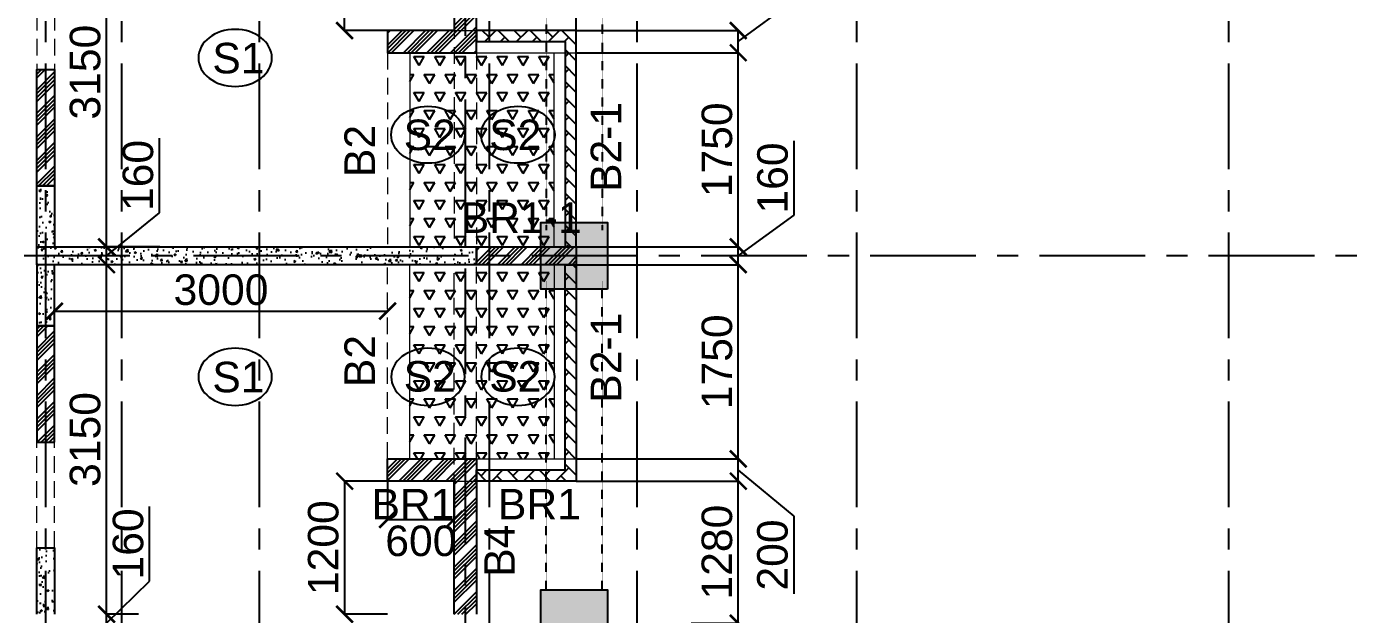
# Model space of a CAD drawing. Header units: inches. Extents: x 278200 to 407749, y -182622 to -96622.
# Drawn here: x 291376 to 303423, y -124045 to -118751 of the extents above; entities that cross this region are included whole.
import ezdxf

# ---------------------------------------------------------------- set-up
doc = ezdxf.new("R2010")
doc.units = ezdxf.units.IN
doc.header["$MEASUREMENT"] = 0
for name, pattern in [('CENTER', [50.8, 31.75, -6.35, 6.35, -6.35]), ('DASHED2', [9.525, 6.35, -3.175]), ('Hidden', [3, 2, -1])]:
    doc.linetypes.add(name, pattern=pattern)
for name, color, linetype in [('160 R.C. WALL HAT', 8, 'Continuous'), ('160 R.C.WALL', 6, 'Continuous'), ('AR-Column', 40, 'Continuous'), ('AR-Hidden', 251, 'DASHED2'), ('BAL. PARAPET WALL', 4, 'Continuous'), ('BEAM TEXT', 4, 'Continuous'), ('DIM', 251, 'Continuous'), ('GRID', 8, 'CENTER'), ('NON S.WALL HATCH', 8, 'Continuous'), ('NON STRUC R.C.WALL', 6, 'Continuous'), ('NON.STRUC.R.C.WALLS', 1, 'Continuous'), ('PARAPET WALL', 4, 'Continuous'), ('SUNKEN', 8, 'Continuous')]:
    doc.layers.add(name, color=color, linetype=linetype)
for name, color, linetype, lineweight in [('BEAMS', 3, 'Continuous', 0), ('SLAB CIR', 1, 'Continuous', 25), ('SLAB TXT', 3, 'Continuous', 0)]:
    doc.layers.add(name, color=color, linetype=linetype, lineweight=lineweight)
doc.styles.add('T200', font='sanss___.ttf', dxfattribs={"height": 275})
doc.styles.add('T300', font='sanss___.ttf', dxfattribs={"height": 350})
doc.dimstyles.new('T 200', dxfattribs={"dimtxt": 275, "dimasz": 150, "dimexe": 1, "dimexo": 0, "dimgap": 50, "dimtad": 1, "dimdec": 0, "dimrnd": 5, "dimdsep": 46, "dimtxsty": 'T200', "dimblk": 'ARCHTICK', "dimcen": 2.5, "dimdle": 1, "dimclrd": 5, "dimclre": 253, "dimclrt": 1, "dimadec": 0, "dimazin": 0, "dimtfac": 1, "dimtdec": 0, "dimtmove": 2, "dimatfit": 3, "dimfxl": 0, "dimarcsym": 0})
pattern_1 = [(45, (2626358.34, -227125.94), (-106.066017, 106.066017), []), (45, (2626393.7, -227125.94), (-106.066017, 106.066017), []), (45, (2626429.05, -227125.94), (-106.066017, 106.066017), []), (45, (2626464.41, -227125.94), (-106.066017, 106.066017), [])]
pattern_2 = [(45, (-1840252.6, 375786.42), (1e-14, 143.684098), [304.8, -101.6]), (135, (-1840180.76, 375858.26), (1e-14, 143.684098), [304.8, -101.6])]
pattern_3 = [(60, (2581941.19, -332303.54), (-93.75, 162.379763), [93.75, -93.75]), (120, (2581941.19, -332303.54), (-187.5, 1e-07), [93.75, -93.75]), (0, (2581894.31, -332222.35), (93.75, 162.379763), [93.75, -93.75])]
pattern_4 = [(50, (2464819.82, 125850.9), (179.315046, -15.688034), [18.75, -206.25]), (355, (2464819.82, 125850.9), (-34.687833, 188.048033), [15, -165]), (100.4514445, (2464834.76, 125849.6), (144.627212, 172.359998), [15.935048, -175.285528]), (46.1842, (2464819.82, 125900.9), (266.810333, -41.37982), [28.125, -309.375]), (96.635635, (2464842.05, 125897.46), (233.665486, 243.52965), [23.902586, -262.92844]), (351.184164, (2464819.82, 125900.9), (233.665486, 243.52965), [22.5, -247.5]), (21, (2464844.82, 125888.4), (149.226763, -100.654723), [18.75, -206.25]), (326, (2464844.82, 125888.4), (60.828833, 181.287511), [15, -165]), (71.451445, (2464857.25, 125880.02), (210.055594, 80.632788), [15.935047, -175.285528]), (37.5, (2464819.816, 125850.906), (3.0399638, 83.2234635), [0, -163, 0, -167.5, 0, -165.625]), (7.5, (2464819.82, 125850.91), (65.7673844, 98.602928), [0, -95.5, 0, -159.25, 0, -63.125]), (327.5, (2464764.066, 125850.906), (133.455609, -5.638718), [0, -62.5, 0, -195, 0, -258.75]), (317.5, (2464739.07, 125850.91), (145.7965423, 25.0262456), [0, -81.25, 0, -129.5, 0, -183.75])]

# ---------------------------------------------------------------- blocks, each defined once
blk = doc.blocks.new('_ARCHTICK')
at = {"color": 0, "linetype": 'ByBlock', "const_width": 0.15}
blk.add_lwpolyline([(-0.5, -0.5), (0.5, 0.5)], dxfattribs=at)
blk = doc.blocks.new('*D636')
at = {"layer": 'Defpoints', "color": 0}
for p in [(292095, -124045), (292383, -124045, 15), (291921, -124205, 15)]:
    blk.add_point(p, dxfattribs=at)
at = {"layer": 'DIM', "color": 5, "lineweight": -2}
for p, q in [((292482, -123747), (292482, -123075)), ((292095, -124125), (292482, -123747)), ((292095, -124206), (292095, -124044))]:
    blk.add_line(p, q, dxfattribs=at)
at = {"layer": 'DIM', "color": 253, "lineweight": -2}
for p, q in [((292383, -124045), (292094, -124045)), ((291921, -124205), (292096, -124205))]:
    blk.add_line(p, q, dxfattribs=at)
at = {"layer": 'DIM', "color": 5, "lineweight": -2, "xscale": 150, "yscale": 150, "zscale": 150}
for p, rotation in [((292095, -124045), 90), ((292095, -124205), 270)]:
    blk.add_blockref('_ARCHTICK', p, dxfattribs=dict(at, rotation=rotation))
at = {"layer": 'DIM', "color": 1, "insert": (292290, -123411), "char_height": 275, "attachment_point": 5, "rotation": 90, "style": 'T200'}
blk.add_mtext('160', dxfattribs=at)
blk = doc.blocks.new('*D637')
at = {"layer": 'Defpoints', "color": 0}
for p in [(292095, -120895), (292574, -120895, 15), (292383, -124045, 15)]:
    blk.add_point(p, dxfattribs=at)
at = {"layer": 'DIM', "color": 253, "lineweight": -2}
for p, q in [((292574, -120895), (292094, -120895)), ((292383, -124045), (292094, -124045))]:
    blk.add_line(p, q, dxfattribs=at)
at = {"layer": 'DIM', "color": 5, "lineweight": -2}
blk.add_line((292095, -124046), (292095, -120894), dxfattribs=at)
at = {"layer": 'DIM', "color": 5, "lineweight": -2, "xscale": 150, "yscale": 150, "zscale": 150}
for p, rotation in [((292095, -120895), 90), ((292095, -124045), 270)]:
    blk.add_blockref('_ARCHTICK', p, dxfattribs=dict(at, rotation=rotation))
at = {"layer": 'DIM', "color": 1, "insert": (291903, -122470), "char_height": 275, "attachment_point": 5, "rotation": 90, "style": 'T200'}
blk.add_mtext('3150', dxfattribs=at)
blk = doc.blocks.new('*D638')
at = {"layer": 'Defpoints', "color": 0}
for p in [(292095, -120735), (292574, -120735, 15), (292574, -120895, 15)]:
    blk.add_point(p, dxfattribs=at)
at = {"layer": 'DIM', "color": 5, "lineweight": -2}
for p, q in [((292571, -120427), (292571, -119755)), ((292095, -120815), (292571, -120427)), ((292095, -120896), (292095, -120734))]:
    blk.add_line(p, q, dxfattribs=at)
at = {"layer": 'DIM', "color": 253, "lineweight": -2}
for p, q in [((292574, -120735), (292094, -120735)), ((292574, -120895), (292094, -120895))]:
    blk.add_line(p, q, dxfattribs=at)
at = {"layer": 'DIM', "color": 5, "lineweight": -2, "xscale": 150, "yscale": 150, "zscale": 150}
for p, rotation in [((292095, -120735), 90), ((292095, -120895), 270)]:
    blk.add_blockref('_ARCHTICK', p, dxfattribs=dict(at, rotation=rotation))
at = {"layer": 'DIM', "color": 1, "insert": (292379, -120091), "char_height": 275, "attachment_point": 5, "rotation": 90, "style": 'T200'}
blk.add_mtext('160', dxfattribs=at)
blk = doc.blocks.new('*D639')
at = {"layer": 'Defpoints', "color": 0}
for p in [(292095, -117585), (292574, -117585, 15), (292574, -120735, 15)]:
    blk.add_point(p, dxfattribs=at)
at = {"layer": 'DIM', "color": 253, "lineweight": -2}
for p, q in [((292574, -117585), (292094, -117585)), ((292574, -120735), (292094, -120735))]:
    blk.add_line(p, q, dxfattribs=at)
at = {"layer": 'DIM', "color": 5, "lineweight": -2}
blk.add_line((292095, -120736), (292095, -117584), dxfattribs=at)
at = {"layer": 'DIM', "color": 5, "lineweight": -2, "xscale": 150, "yscale": 150, "zscale": 150}
for p, rotation in [((292095, -117585), 90), ((292095, -120735), 270)]:
    blk.add_blockref('_ARCHTICK', p, dxfattribs=dict(at, rotation=rotation))
at = {"layer": 'DIM', "color": 1, "insert": (291903, -119160), "char_height": 275, "attachment_point": 5, "rotation": 90, "style": 'T200'}
blk.add_mtext('3150', dxfattribs=at)
blk = doc.blocks.new('*D63')
at = {"layer": 'Defpoints', "color": 0}
for p in [(297362, -124125, 15), (297784, -124125), (296326, -125405, 15)]:
    blk.add_point(p, dxfattribs=at)
at = {"layer": 'DIM', "color": 253, "lineweight": -2}
for p, q in [((297362, -124125), (297785, -124125)), ((296326, -125405), (297785, -125405))]:
    blk.add_line(p, q, dxfattribs=at)
at = {"layer": 'DIM', "color": 5, "lineweight": -2}
blk.add_line((297784, -125406), (297784, -124124), dxfattribs=at)
at = {"layer": 'DIM', "color": 5, "lineweight": -2, "xscale": 150, "yscale": 150, "zscale": 150}
for p, rotation in [((297784, -124125), 90), ((297784, -125405), 270)]:
    blk.add_blockref('_ARCHTICK', p, dxfattribs=dict(at, rotation=rotation))
at = {"layer": 'DIM', "color": 1, "insert": (297593, -124765), "char_height": 275, "attachment_point": 5, "rotation": 90, "style": 'T200'}
blk.add_mtext('1280', dxfattribs=at)
blk = doc.blocks.new('*D153')
at = {"layer": 'Defpoints', "color": 0}
for p in [(296326, -122845, 15), (297785, -122845), (297362, -124125)]:
    blk.add_point(p, dxfattribs=at)
at = {"layer": 'DIM', "color": 253, "lineweight": -2}
for p, q in [((296326, -122845), (297786, -122845)), ((297362, -124125), (297786, -124125))]:
    blk.add_line(p, q, dxfattribs=at)
at = {"layer": 'DIM', "color": 5, "lineweight": -2}
blk.add_line((297785, -124126), (297785, -122844), dxfattribs=at)
at = {"layer": 'DIM', "color": 5, "lineweight": -2, "xscale": 150, "yscale": 150, "zscale": 150}
for p, rotation in [((297785, -122845), 90), ((297785, -124125), 270)]:
    blk.add_blockref('_ARCHTICK', p, dxfattribs=dict(at, rotation=rotation))
at = {"layer": 'DIM', "color": 1, "insert": (297594, -123485), "char_height": 275, "attachment_point": 5, "rotation": 90, "style": 'T200'}
blk.add_mtext('1280', dxfattribs=at)
blk = doc.blocks.new('*D154')
at = {"layer": 'Defpoints', "color": 0}
for p in [(296326, -122645, 15), (297785, -122645), (296326, -122845, 15)]:
    blk.add_point(p, dxfattribs=at)
at = {"layer": 'DIM', "color": 253, "lineweight": -2}
for p, q in [((296326, -122645), (297786, -122645)), ((296326, -122845), (297786, -122845))]:
    blk.add_line(p, q, dxfattribs=at)
at = {"layer": 'DIM', "color": 5, "lineweight": -2}
for p, q in [((297785, -122846), (297785, -122644)), ((297785, -122745), (298286, -123161)), ((298286, -123161), (298286, -123860))]:
    blk.add_line(p, q, dxfattribs=at)
at = {"layer": 'DIM', "color": 5, "lineweight": -2, "xscale": 150, "yscale": 150, "zscale": 150}
for p, rotation in [((297785, -122645), 90), ((297785, -122845), 270)]:
    blk.add_blockref('_ARCHTICK', p, dxfattribs=dict(at, rotation=rotation))
at = {"layer": 'DIM', "color": 1, "insert": (298094, -123511), "char_height": 275, "attachment_point": 5, "rotation": 90, "style": 'T200'}
blk.add_mtext('200', dxfattribs=at)
blk = doc.blocks.new('*D155')
at = {"layer": 'Defpoints', "color": 0}
for p in [(296326, -120895, 15), (297785, -120895), (296326, -122645, 15)]:
    blk.add_point(p, dxfattribs=at)
at = {"layer": 'DIM', "color": 253, "lineweight": -2}
for p, q in [((296326, -120895), (297786, -120895)), ((296326, -122645), (297786, -122645))]:
    blk.add_line(p, q, dxfattribs=at)
at = {"layer": 'DIM', "color": 5, "lineweight": -2}
blk.add_line((297785, -122646), (297785, -120894), dxfattribs=at)
at = {"layer": 'DIM', "color": 5, "lineweight": -2, "xscale": 150, "yscale": 150, "zscale": 150}
for p, rotation in [((297785, -120895), 90), ((297785, -122645), 270)]:
    blk.add_blockref('_ARCHTICK', p, dxfattribs=dict(at, rotation=rotation))
at = {"layer": 'DIM', "color": 1, "insert": (297594, -121770), "char_height": 275, "attachment_point": 5, "rotation": 90, "style": 'T200'}
blk.add_mtext('1750', dxfattribs=at)
blk = doc.blocks.new('*D156')
at = {"layer": 'Defpoints', "color": 0}
for p in [(296326, -120735, 15), (297785, -120735), (296326, -120895, 15)]:
    blk.add_point(p, dxfattribs=at)
at = {"layer": 'DIM', "color": 5, "lineweight": -2}
for p, q in [((298287, -120450), (298287, -119778)), ((297785, -120815), (298287, -120450)), ((297785, -120896), (297785, -120734))]:
    blk.add_line(p, q, dxfattribs=at)
at = {"layer": 'DIM', "color": 253, "lineweight": -2}
for p, q in [((296326, -120735), (297786, -120735)), ((296326, -120895), (297786, -120895))]:
    blk.add_line(p, q, dxfattribs=at)
at = {"layer": 'DIM', "color": 5, "lineweight": -2, "xscale": 150, "yscale": 150, "zscale": 150}
for p, rotation in [((297785, -120735), 90), ((297785, -120895), 270)]:
    blk.add_blockref('_ARCHTICK', p, dxfattribs=dict(at, rotation=rotation))
at = {"layer": 'DIM', "color": 1, "insert": (298095, -120114), "char_height": 275, "attachment_point": 5, "rotation": 90, "style": 'T200'}
blk.add_mtext('160', dxfattribs=at)
blk = doc.blocks.new('*D157')
at = {"layer": 'Defpoints', "color": 0}
for p in [(296326, -118985, 15), (297785, -118985), (296326, -120735, 15)]:
    blk.add_point(p, dxfattribs=at)
at = {"layer": 'DIM', "color": 253, "lineweight": -2}
for p, q in [((296326, -118985), (297786, -118985)), ((296326, -120735), (297786, -120735))]:
    blk.add_line(p, q, dxfattribs=at)
at = {"layer": 'DIM', "color": 5, "lineweight": -2}
blk.add_line((297785, -120736), (297785, -118984), dxfattribs=at)
at = {"layer": 'DIM', "color": 5, "lineweight": -2, "xscale": 150, "yscale": 150, "zscale": 150}
for p, rotation in [((297785, -118985), 90), ((297785, -120735), 270)]:
    blk.add_blockref('_ARCHTICK', p, dxfattribs=dict(at, rotation=rotation))
at = {"layer": 'DIM', "color": 1, "insert": (297594, -119860), "char_height": 275, "attachment_point": 5, "rotation": 90, "style": 'T200'}
blk.add_mtext('1750', dxfattribs=at)
blk = doc.blocks.new('*D158')
at = {"layer": 'Defpoints', "color": 0}
for p in [(296326, -118785, 15), (297785, -118785), (296326, -118985, 15)]:
    blk.add_point(p, dxfattribs=at)
at = {"layer": 'DIM', "color": 5, "lineweight": -2}
for p, q in [((298286, -118518), (298286, -117820)), ((297785, -118885), (298286, -118518)), ((297785, -118986), (297785, -118784))]:
    blk.add_line(p, q, dxfattribs=at)
at = {"layer": 'DIM', "color": 253, "lineweight": -2}
for p, q in [((296326, -118785), (297786, -118785)), ((296326, -118985), (297786, -118985))]:
    blk.add_line(p, q, dxfattribs=at)
at = {"layer": 'DIM', "color": 5, "lineweight": -2, "xscale": 150, "yscale": 150, "zscale": 150}
for p, rotation in [((297785, -118785), 90), ((297785, -118985), 270)]:
    blk.add_blockref('_ARCHTICK', p, dxfattribs=dict(at, rotation=rotation))
at = {"layer": 'DIM', "color": 1, "insert": (298094, -118169), "char_height": 275, "attachment_point": 5, "rotation": 90, "style": 'T200'}
blk.add_mtext('200', dxfattribs=at)
blk = doc.blocks.new('*D159')
at = {"layer": 'Defpoints', "color": 0}
for p in [(296326, -118436), (295426, -118785, 15), (296326, -118785, 15)]:
    blk.add_point(p, dxfattribs=at)
at = {"layer": 'DIM', "color": 5, "lineweight": -2}
blk.add_line((295425, -118436), (296327, -118436), dxfattribs=at)
at = {"layer": 'DIM', "color": 253, "lineweight": -2}
for p, q in [((295426, -118785), (295426, -118435)), ((296326, -118785), (296326, -118435))]:
    blk.add_line(p, q, dxfattribs=at)
at = {"layer": 'DIM', "color": 5, "lineweight": -2, "xscale": 150, "yscale": 150, "zscale": 150, "rotation": 180}
blk.add_blockref('_ARCHTICK', (295426, -118436), dxfattribs=at)
at = {"layer": 'DIM', "color": 5, "lineweight": -2, "xscale": 150, "yscale": 150, "zscale": 150}
blk.add_blockref('_ARCHTICK', (296326, -118436), dxfattribs=at)
at = {"layer": 'DIM', "color": 1, "insert": (295876, -118245), "char_height": 275, "attachment_point": 5, "style": 'T200'}
blk.add_mtext('900', dxfattribs=at)
blk = doc.blocks.new('*D160')
at = {"layer": 'Defpoints', "color": 0}
for p in [(294626, -122845, 15), (295226, -122845, 15), (295226, -123190)]:
    blk.add_point(p, dxfattribs=at)
at = {"layer": 'DIM', "color": 253, "lineweight": -2}
for p, q in [((294626, -122845), (294626, -123191)), ((295226, -122845), (295226, -123191))]:
    blk.add_line(p, q, dxfattribs=at)
at = {"layer": 'DIM', "color": 5, "lineweight": -2}
blk.add_line((294625, -123190), (295227, -123190), dxfattribs=at)
at = {"layer": 'DIM', "color": 5, "lineweight": -2, "xscale": 150, "yscale": 150, "zscale": 150, "rotation": 180}
blk.add_blockref('_ARCHTICK', (294626, -123190), dxfattribs=at)
at = {"layer": 'DIM', "color": 5, "lineweight": -2, "xscale": 150, "yscale": 150, "zscale": 150}
blk.add_blockref('_ARCHTICK', (295226, -123190), dxfattribs=at)
at = {"layer": 'DIM', "color": 1, "insert": (294926, -123385), "char_height": 275, "attachment_point": 5, "style": 'T200'}
blk.add_mtext('600', dxfattribs=at)
blk = doc.blocks.new('*D163')
at = {"layer": 'Defpoints', "color": 0}
for p in [(294626, -121314, 15), (294626, -121314), (291626, -121381, 15)]:
    blk.add_point(p, dxfattribs=at)
at = {"layer": 'DIM', "color": 5, "lineweight": -2}
blk.add_line((291625, -121314), (294627, -121314), dxfattribs=at)
at = {"layer": 'DIM', "color": 253, "lineweight": -2}
for p, q in [((291626, -121381), (291626, -121313)), ((294626, -121314), (294626, -121313))]:
    blk.add_line(p, q, dxfattribs=at)
at = {"layer": 'DIM', "color": 5, "lineweight": -2, "xscale": 150, "yscale": 150, "zscale": 150, "rotation": 180}
blk.add_blockref('_ARCHTICK', (291626, -121314), dxfattribs=at)
at = {"layer": 'DIM', "color": 5, "lineweight": -2, "xscale": 150, "yscale": 150, "zscale": 150}
blk.add_blockref('_ARCHTICK', (294626, -121314), dxfattribs=at)
at = {"layer": 'DIM', "color": 1, "insert": (293126, -121122), "char_height": 275, "attachment_point": 5, "style": 'T200'}
blk.add_mtext('3000', dxfattribs=at)
blk = doc.blocks.new('*D764')
at = {"layer": 'Defpoints', "color": 0}
for p in [(294626, -122845, 15), (294239, -124045), (294626, -124045, 15)]:
    blk.add_point(p, dxfattribs=at)
at = {"layer": 'DIM', "color": 253, "lineweight": -2}
for p, q in [((294626, -122845), (294238, -122845)), ((294626, -124045), (294238, -124045))]:
    blk.add_line(p, q, dxfattribs=at)
at = {"layer": 'DIM', "color": 5, "lineweight": -2}
blk.add_line((294239, -122844), (294239, -124046), dxfattribs=at)
at = {"layer": 'DIM', "color": 5, "lineweight": -2, "xscale": 150, "yscale": 150, "zscale": 150}
for p, rotation in [((294239, -122845), 90), ((294239, -124045), 270)]:
    blk.add_blockref('_ARCHTICK', p, dxfattribs=dict(at, rotation=rotation))
at = {"layer": 'DIM', "color": 1, "insert": (294048, -123445), "char_height": 275, "attachment_point": 5, "rotation": 90, "style": 'T200'}
blk.add_mtext('1200', dxfattribs=at)
blk = doc.blocks.new('*D765')
at = {"layer": 'Defpoints', "color": 0}
for p in [(294239, -117585), (294626, -117585, 15), (294626, -118785, 15)]:
    blk.add_point(p, dxfattribs=at)
at = {"layer": 'DIM', "color": 253, "lineweight": -2}
for p, q in [((294626, -117585), (294238, -117585)), ((294626, -118785), (294238, -118785))]:
    blk.add_line(p, q, dxfattribs=at)
at = {"layer": 'DIM', "color": 5, "lineweight": -2}
blk.add_line((294239, -118786), (294239, -117584), dxfattribs=at)
at = {"layer": 'DIM', "color": 5, "lineweight": -2, "xscale": 150, "yscale": 150, "zscale": 150}
for p, rotation in [((294239, -117585), 90), ((294239, -118785), 270)]:
    blk.add_blockref('_ARCHTICK', p, dxfattribs=dict(at, rotation=rotation))
at = {"layer": 'DIM', "color": 1, "insert": (294048, -118185), "char_height": 275, "attachment_point": 5, "rotation": 90, "style": 'T200'}
blk.add_mtext('1200', dxfattribs=at)
blk = doc.blocks.new('A$C02A55DAE')
at = {"layer": 'NON S.WALL HATCH'}
h = blk.add_hatch(dxfattribs=at)
h.set_pattern_fill('SACNCR', color=256, scale=1000)
h.set_pattern_definition([(45, (-131825.64, 75915.45), (-66.29126, 66.29126), []), (45, (-131759.35, 75915.45), (-66.29126, 66.29126), [0, -93.75])])
h.paths.add_polyline_path([(11346, -21790), (10746, -21790), (10746, -21190), (11346, -21190)])
h.paths.add_polyline_path([(11346, -18480), (10746, -18480), (10746, -17880), (11346, -17880)])
h.paths.add_polyline_path([(11346, -15170), (10746, -15170), (10746, -14570), (11346, -14570)])
h.paths.add_polyline_path([(11346, -11500), (10746, -11500), (10746, -11870), (11346, -11870)])
at = {"layer": 'AR-Column', "color": 4, "elevation": -29}
for points in [[(11346, -15170), (10746, -15170), (10746, -14570), (11346, -14570)], [(11346, -18480), (10746, -18480), (10746, -17880), (11346, -17880)]]:
    blk.add_lwpolyline(points, close=True, dxfattribs=at)
at = {"layer": 'AR-Hidden', "ltscale": 0.009}
for p, q in [((10794, -11870, -29), (10794, -14640, -29)), ((11299, -11870, -29), (11299, -14640, -29)), ((10794, -17870, -29), (10794, -15100, -29)), ((11299, -17870, -29), (11299, -15100, -29))]:
    blk.add_line(p, q, dxfattribs=at)

msp = doc.modelspace()

# ---------------------------------------------------------------- hatches: boundary and pattern name
at = {"layer": '160 R.C. WALL HAT'}
h = msp.add_hatch(dxfattribs=at)
h.set_pattern_fill('AR-CONC', color=256, scale=25)
h.set_pattern_definition(pattern_4)
h.paths.add_polyline_path([(291625.7, -120184.9), (291465.7, -120184.9), (291465.7, -120734.9), (291625.7, -120734.9)])
h = msp.add_hatch(dxfattribs=at)
h.set_pattern_fill('AR-CONC', color=256, scale=25)
h.set_pattern_definition([(50, (2470594.81, 114860.9), (179.315046, -15.688034), [18.75, -206.25]), (355, (2470594.81, 114860.9), (-34.687833, 188.048033), [15, -165]), (100.4514445, (2470609.76, 114859.6), (144.627212, 172.359998), [15.935048, -175.285528]), (46.1842, (2470594.81, 114910.9), (266.810333, -41.37982), [28.125, -309.375]), (96.635635, (2470617.05, 114907.46), (233.665486, 243.52965), [23.902586, -262.92844]), (351.184164, (2470594.81, 114910.9), (233.665486, 243.52965), [22.5, -247.5]), (21, (2470619.81, 114898.4), (149.226763, -100.654723), [18.75, -206.25]), (326, (2470619.81, 114898.4), (60.828833, 181.287511), [15, -165]), (71.451445, (2470632.25, 114890.02), (210.055594, 80.632788), [15.935047, -175.285528]), (37.5, (2470594.814, 114860.906), (3.0399638, 83.2234635), [0, -163, 0, -167.5, 0, -165.625]), (7.5, (2470594.81, 114860.91), (65.7673844, 98.602928), [0, -95.5, 0, -159.25, 0, -63.125]), (327.5, (2470539.064, 114860.906), (133.455609, -5.638718), [0, -62.5, 0, -195, 0, -258.75]), (317.5, (2470514.06, 114860.91), (145.7965423, 25.0262456), [0, -81.25, 0, -129.5, 0, -183.75])])
h.paths.add_polyline_path([(291465.7, -120894.9), (291465.7, -120734.9), (295425.7, -120734.9), (295425.7, -120894.9)])
h = msp.add_hatch(dxfattribs=at)
h.set_pattern_fill('AR-CONC', color=256, scale=25)
h.set_pattern_definition(pattern_4)
h.paths.add_polyline_path([(291625.7, -121444.9), (291465.7, -121444.9), (291465.7, -120894.9), (291625.7, -120894.9)])
h = msp.add_hatch(dxfattribs=at)
h.set_pattern_fill('AR-CONC', color=256, scale=25)
h.set_pattern_definition(pattern_4)
h.paths.add_polyline_path([(291465.7, -123444.9), (291625.7, -123444.9), (291625.7, -124044.9), (291465.7, -124044.9)])
at = {"layer": 'BAL. PARAPET WALL'}
h = msp.add_hatch(dxfattribs=at)
h.set_pattern_fill('AR-HBONE', color=256, style=0)
h.set_pattern_definition(pattern_2)
h.paths.add_polyline_path([(296225.7, -120734.9), (296325.7, -120734.9), (296325.7, -118784.9), (295425.7, -118784.9), (295425.7, -118884.9), (296225.7, -118884.9)])
h = msp.add_hatch(dxfattribs=at)
h.set_pattern_fill('AR-HBONE', color=256, style=0)
h.set_pattern_definition(pattern_2)
h.paths.add_polyline_path([(296225.7, -120894.9), (296325.7, -120894.9), (296325.7, -122844.9), (295425.7, -122844.9), (295425.7, -122744.9), (296225.7, -122744.9)])
at = {"layer": 'NON STRUC R.C.WALL'}
h = msp.add_hatch(dxfattribs=at)
h.set_pattern_fill('ANSI34', color=1, scale=200)
h.set_pattern_definition(pattern_1)
h.paths.add_polyline_path([(295225.7, -117584.9), (295425.7, -117584.9), (295425.7, -118984.9), (294625.7, -118984.9), (294625.7, -118784.9), (295225.7, -118784.9)])
h = msp.add_hatch(dxfattribs=at)
h.set_pattern_fill('ANSI34', color=1, scale=200)
h.set_pattern_definition(pattern_1)
h.paths.add_polyline_path([(291625.7, -119134.9), (291625.7, -120184.9), (291465.7, -120184.9), (291465.7, -119134.9)])
h = msp.add_hatch(dxfattribs=at)
h.set_pattern_fill('ANSI34', color=1, scale=200)
h.set_pattern_definition(pattern_1)
h.paths.add_polyline_path([(295425.7, -120894.9), (295425.7, -120734.9), (296325.7, -120734.9), (296325.7, -120894.9)])
h = msp.add_hatch(dxfattribs=at)
h.set_pattern_fill('ANSI34', color=1, scale=200)
h.set_pattern_definition(pattern_1)
h.paths.add_polyline_path([(291625.7, -122494.9), (291625.7, -121444.9), (291465.7, -121444.9), (291465.7, -122494.9)])
h = msp.add_hatch(dxfattribs=at)
h.set_pattern_fill('ANSI34', color=1, scale=200)
h.set_pattern_definition(pattern_1)
h.paths.add_polyline_path([(295225.7, -124044.9), (295225.7, -122844.9), (294625.7, -122844.9), (294625.7, -122644.9), (295425.7, -122644.9), (295425.7, -124044.9)])
at = {"layer": 'SUNKEN'}
h = msp.add_hatch(dxfattribs=at)
h.set_pattern_fill('TRIANG', color=256, scale=500)
h.set_pattern_definition(pattern_3)
h.paths.add_polyline_path([(296125.7, -118964.9), (294825.7, -118964.9), (294825.7, -120734.9), (296125.7, -120734.9)])
h = msp.add_hatch(dxfattribs=at)
h.set_pattern_fill('TRIANG', color=256, scale=500)
h.set_pattern_definition(pattern_3)
h.paths.add_polyline_path([(296125.7, -122644.9), (294825.7, -122644.9), (294825.7, -120894.9), (296125.7, -120894.9)])

# ---------------------------------------------------------------- linework, layer by layer
at = {"layer": '160 R.C.WALL', "elevation": 14.7}
for points in [[(291465.7, -120734.9), (291465.7, -120184.9), (291625.7, -120184.9), (291625.7, -120734.9)], [(291465.7, -120894.9), (291465.7, -121444.9), (291625.7, -121444.9), (291625.7, -120894.9)], [(291465.7, -124044.9), (291465.7, -123444.9), (291625.7, -123444.9), (291625.7, -124044.9)]]:
    msp.add_lwpolyline(points, dxfattribs=at)
msp.add_lwpolyline([(291465.7, -120894.9), (291465.7, -120734.9), (295425.7, -120734.9), (295425.7, -120894.9)], close=True, dxfattribs=at)
at = {"layer": 'BAL. PARAPET WALL', "elevation": 14.7}
for points in [[(296225.7, -120734.9), (296325.7, -120734.9), (296325.7, -118784.9), (295425.7, -118784.9), (295425.7, -118884.9), (296225.7, -118884.9), (296225.7, -120734.9)], [(296225.7, -120894.9), (296325.7, -120894.9), (296325.7, -122844.9), (295425.7, -122844.9), (295425.7, -122744.9), (296225.7, -122744.9), (296225.7, -120894.9)]]:
    msp.add_lwpolyline(points, dxfattribs=at)
at = {"layer": 'BEAMS', "linetype": 'Hidden', "ltscale": 75}
for p, q in [((295225.7, -117584.9, 14.7), (295225.7, -120734.9, 14.7)), ((291465.7, -118184.9, 14.7), (291465.7, -120184.9, 14.7)), ((291625.7, -118184.9, 14.7), (291625.7, -120184.9, 14.7)), ((294625.7, -118984.9, 14.7), (294625.7, -120734.9, 14.7)), ((295425.7, -118984.9, 14.7), (295425.7, -120734.9, 14.7)), ((294625.7, -122644.9, 14.7), (294625.7, -120894.9, 14.7)), ((295225.7, -124044.9, 14.7), (295225.7, -120894.9, 14.7)), ((295425.7, -122640.7, 14.7), (295425.7, -120894.9, 14.7)), ((291465.7, -123444.9, 14.7), (291465.7, -121444.9, 14.7)), ((291625.7, -123444.9, 14.7), (291625.7, -121444.9, 14.7))]:
    msp.add_line(p, q, dxfattribs=at)
at = {"layer": 'BEAMS', "color": 4, "linetype": 'Continuous', "ltscale": 0.01}
for p, q in [((295425.7, -117584.9, 14.7), (295425.7, -118984.9, 14.7)), ((294625.7, -118784.9, 14.7), (296325.7, -118784.9, 14.7)), ((296325.7, -120734.9, 14.7), (296325.7, -118784.9, 14.7)), ((294625.7, -118984.9, 14.7), (296325.7, -118984.9, 14.7)), ((294825.7, -118984.9, 14.7), (294825.7, -120734.9, 14.7)), ((296125.7, -120734.9, 14.7), (296125.7, -118984.9, 14.7)), ((294825.7, -122644.9, 14.7), (294825.7, -120894.9, 14.7)), ((296125.7, -120894.9, 14.7), (296125.7, -122644.9, 14.7)), ((296325.7, -120894.9, 14.7), (296325.7, -122844.9, 14.7)), ((294625.7, -122644.9, 14.7), (296325.7, -122644.9, 14.7)), ((295425.7, -124044.9, 14.7), (295425.7, -122644.9, 14.7)), ((294625.7, -122844.9, 14.7), (296325.7, -122844.9, 14.7))]:
    msp.add_line(p, q, dxfattribs=at)
at = {"layer": 'GRID', "ltscale": 30}
for p, q in [((291545.7, -99268.8, 14.7), (291545.7, -130305.3, 14.7)), ((292230.7, -99268.8, 14.7), (292230.7, -130305.3, 14.7)), ((293470.9, -99268.8, 14.7), (293470.9, -130305.3, 14.7)), ((295540.7, -99268.8, 14.7), (295540.7, -130305.3, 14.7)), ((296870.7, -99268.8, 14.7), (296870.7, -130305.3, 14.7)), ((298850.7, -99268.8, 14.7), (298850.7, -130305.3, 14.7)), ((302200.7, -99268.8, 14.7), (302200.7, -130305.3, 14.7)), ((295325.7, -99593.6, 14.7), (295325.7, -130305.3, 14.7)), ((366982.1, -120814.9, 14.7), (280837.7, -120814.9, 14.7))]:
    msp.add_line(p, q, dxfattribs=at)
at = {"layer": 'NON.STRUC.R.C.WALLS', "elevation": 14.7}
for points in [[(295225.7, -117584.9), (295225.7, -118784.9), (294625.7, -118784.9), (294625.7, -118984.9), (295425.7, -118984.9), (295425.7, -117584.9)], [(295225.7, -124044.9), (295225.7, -122844.9), (294625.7, -122844.9), (294625.7, -122644.9), (295425.7, -122644.9), (295425.7, -124044.9)]]:
    msp.add_lwpolyline(points, dxfattribs=at)
for points in [[(291625.7, -119134.9), (291625.7, -120184.9), (291465.7, -120184.9), (291465.7, -119134.9)], [(295425.7, -120894.9), (295425.7, -120734.9), (296325.7, -120734.9), (296325.7, -120894.9)], [(291625.7, -122494.9), (291625.7, -121444.9), (291465.7, -121444.9), (291465.7, -122494.9)]]:
    msp.add_lwpolyline(points, close=True, dxfattribs=at)
at = {"layer": 'PARAPET WALL'}
for p, q in [((294625.7, -118784.9, 14.7), (294625.7, -118984.9, 14.7)), ((294625.7, -122844.9, 14.7), (294625.7, -122644.9, 14.7))]:
    msp.add_line(p, q, dxfattribs=at)
at = {"layer": 'SLAB CIR', "extrusion": (0, 0, -1)}
for centre in [(293252.9, -119031.7, -0.7), (293252.9, -121905.5, -0.7), (294990, -121905.5, -0.7), (295800.6, -121905.5, -0.7)]:
    msp.add_ellipse(centre, major_axis=(-331, 0), ratio=0.77685, dxfattribs=at)
at = {"layer": 'SLAB CIR'}
for centre in [(294990, -119724.3, -0.7), (295800.6, -119724.3, -0.7)]:
    msp.add_ellipse(centre, major_axis=(-331, 0), ratio=0.77685, dxfattribs=at)

# ---------------------------------------------------------------- block references
at = {"layer": 'DIM', "color": 1}
msp.add_blockref('A$C02A55DAE', (285260.7, -105944.9, 29.5), dxfattribs=at)

# ---------------------------------------------------------------- texts
at = {"layer": 'BEAM TEXT', "style": 'T300'}
for s, p in [('B2-1', (296730.7, -120239.6)), ('B2', (294512.4, -120105.3)), ('B2-1', (296730.7, -122138.3)), ('B2', (294512.4, -121998.7)), ('B4', (295771.9, -123707.1))]:
    msp.add_text(s, height=275, rotation=90, dxfattribs=at).set_placement(p)
for s, p in [('BR1-1', (295285.3, -120609.4)), ('BR1', (294481.1, -123190.1)), ('BR1', (295620.7, -123190.1))]:
    msp.add_text(s, height=275, dxfattribs=at).set_placement(p)
at = {"layer": 'SLAB TXT', "style": 'T300'}
for s, p in [('S1', (293048, -119170.9)), ('S2', (294771.1, -119862.3)), ('S2', (295541.7, -119862.3)), ('S1', (293048, -122044.7)), ('S2', (294771.1, -122038.4)), ('S2', (295541.7, -122038.4))]:
    msp.add_text(s, height=275, dxfattribs=at).set_placement(p)

# ---------------------------------------------------------------- dimensions: what is measured, and where the dimension line sits
at = {"layer": 'DIM'}
for base, p1, p2, angle, picture, middle in [((292094.8, -117584.9), (292574.5, -120734.9, 14.7), (292574.4, -117584.9, 14.7), 90, '*D639', (291903, -119159.9)), ((294239.2, -117584.9), (294625.7, -118784.9, 14.7), (294625.7, -117584.9, 14.7), 90, '*D765', (294047.5, -118184.9)), ((297785.2, -118984.9), (296325.7, -120734.9, 14.7), (296325.7, -118984.9, 14.7), 90, '*D157', (297593.5, -119859.9)), ((292094.8, -120894.9), (292382.6, -124044.9, 14.7), (292574.5, -120894.9, 14.7), 90, '*D637', (291903, -122469.9)), ((297785.2, -120894.9), (296325.7, -122644.9, 14.7), (296325.7, -120894.9, 14.7), 90, '*D155', (297593.5, -121769.9)), ((294239.2, -124044.9), (294625.7, -122844.9, 14.7), (294625.7, -124044.9, 14.7), 270, '*D764', (294047.5, -123444.9)), ((297785.2, -122844.9), (297361.5, -124124.9), (296325.7, -122844.9, 14.7), 90, '*D153', (297593.5, -123484.9)), ((297784.2, -124124.9), (296325.7, -125404.9, 14.7), (297361.5, -124124.9, 14.7), 90, '*D63', (297592.5, -124764.9))]:
    dim = msp.add_linear_dim(base=base, p1=p1, p2=p2, angle=angle, dimstyle='T 200', dxfattribs=at)
    dim.commit()
    dim.dimension.update_dxf_attribs({"geometry": picture, "text_midpoint": middle})
for base, p1, p2, picture, middle in [((297785.2, -118784.9), (296325.7, -118984.9, 14.7), (296325.7, -118784.9, 14.7), '*D158', (298286.1, -118467.9)), ((292094.8, -120734.9), (292574.5, -120894.9, 14.7), (292574.5, -120734.9, 14.7), '*D638', (292571, -120376.8)), ((297785.2, -120734.9), (296325.7, -120894.9, 14.7), (296325.7, -120734.9, 14.7), '*D156', (298286.7, -120400)), ((297785.2, -122644.9), (296325.7, -122844.9, 14.7), (296325.7, -122644.9, 14.7), '*D154', (298286.1, -123211.4)), ((292094.8, -124044.9), (291921.4, -124204.9, 14.7), (292382.6, -124044.9, 14.7), '*D636', (292482, -123697.2))]:
    dim = msp.add_linear_dim(base=base, p1=p1, p2=p2, angle=90, dimstyle='T 200', override={"dimtmove": 1}, dxfattribs=at)
    dim.commit()
    dim.dimension.update_dxf_attribs({"geometry": picture, "text_midpoint": middle, "dimtype": 160})
for base, p1, p2, picture, middle in [((296325.7, -118436.2), (295425.7, -118784.9, 14.7), (296325.7, -118784.9, 14.7), '*D159', (295875.7, -118244.5)), ((294625.7, -121313.7), (291625.7, -121380.6, 14.7), (294625.7, -121313.7, 14.7), '*D163', (293125.7, -121121.9))]:
    dim = msp.add_linear_dim(base=base, p1=p1, p2=p2, dimstyle='T 200', dxfattribs=at)
    dim.commit()
    dim.dimension.update_dxf_attribs({"geometry": picture, "text_midpoint": middle})
dim = msp.add_linear_dim(base=(295225.7, -123190.1), p1=(294625.7, -122844.9, 14.7), p2=(295225.7, -122844.9, 14.7), dimstyle='T 200', dxfattribs=at)
dim.commit()
dim.dimension.update_dxf_attribs({"geometry": '*D160', "text_midpoint": (294925.7, -123385.4), "dimtype": 160})

doc.saveas('drawing.dxf')
